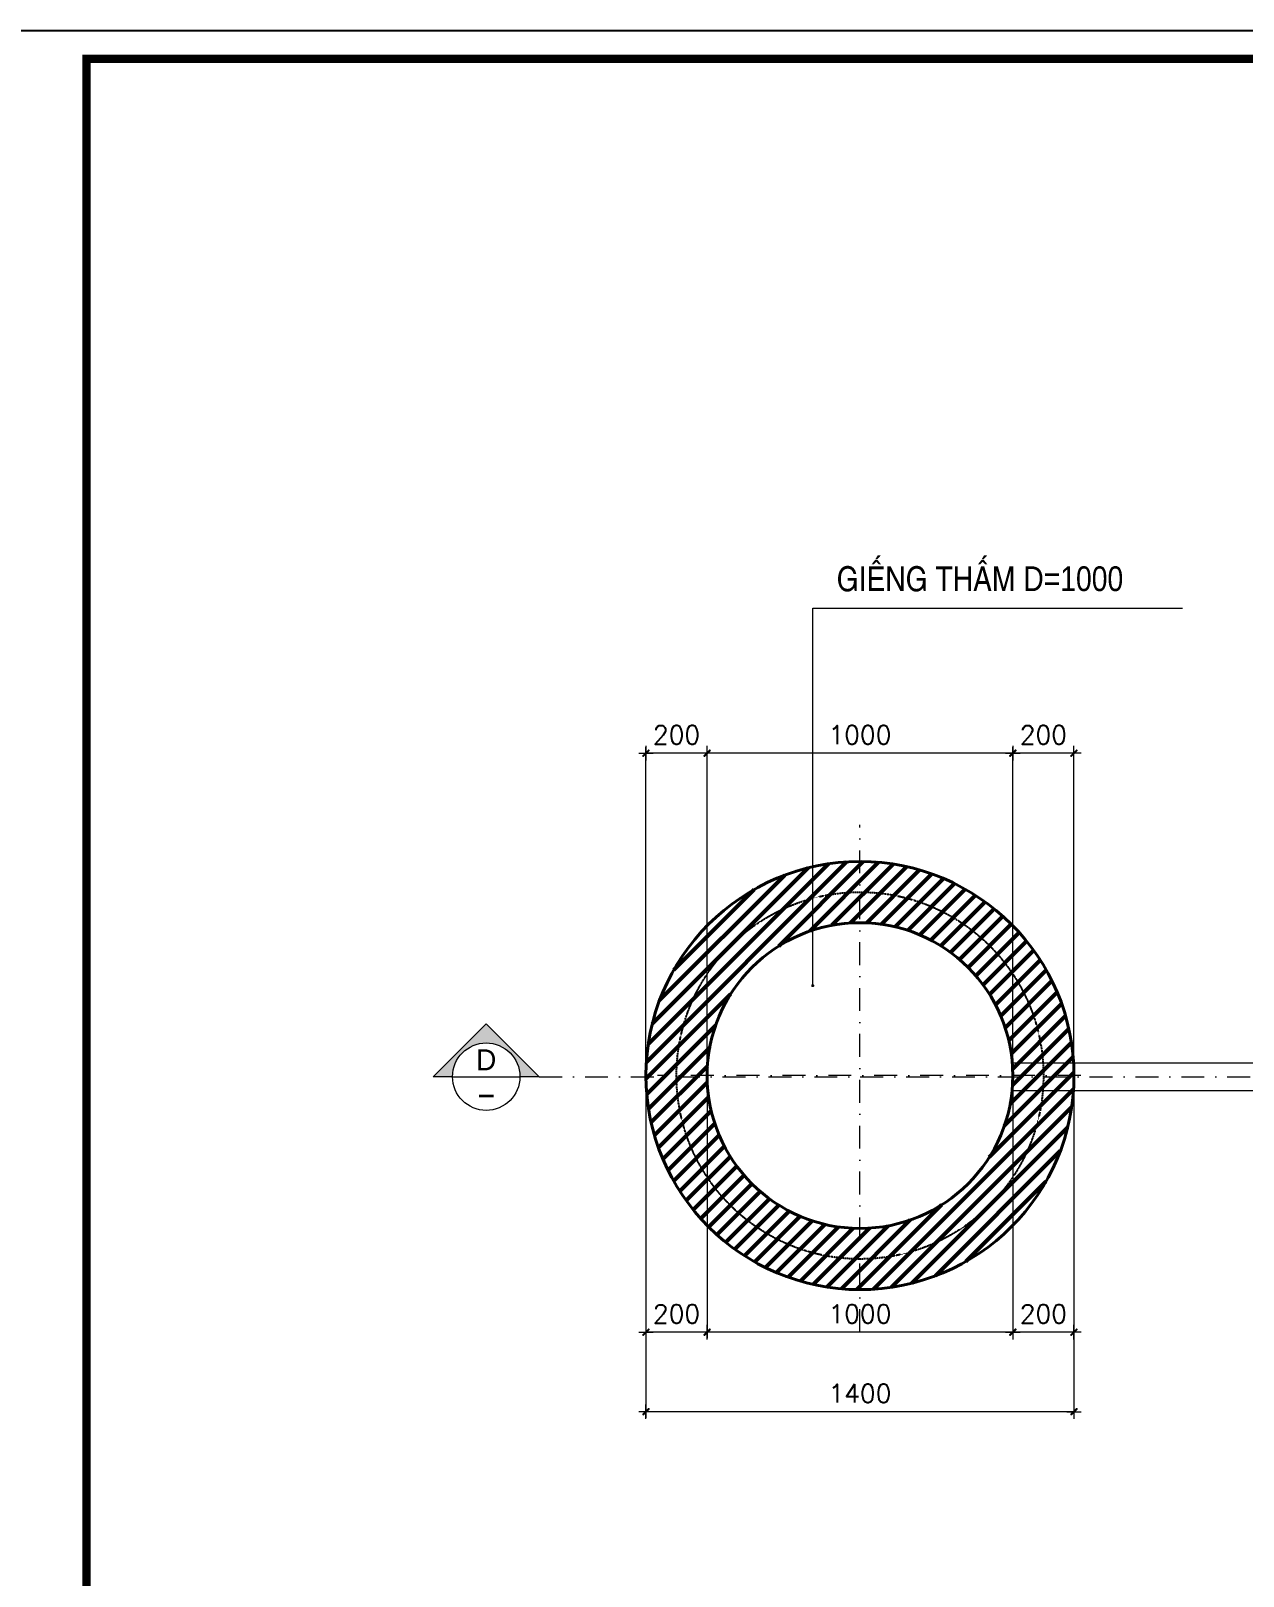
# Model space of a CAD drawing. Header units: millimetres. Extents: x 615730 to 2792744, y 139412 to 597571.
# Drawn here: x 1343579 to 1351510, y 265431 to 275537 of the extents above; entities that cross this region are included whole.
import ezdxf
from ezdxf.enums import TextEntityAlignment as Align

# ---------------------------------------------------------------- set-up
doc = ezdxf.new("R2010")
doc.units = ezdxf.units.MM
doc.header["$MEASUREMENT"] = 0
doc.header["$PDMODE"] = 34
doc.linetypes.add('DASHDOT', pattern=[1, 0.5, -0.25, 0, -0.25])
doc.linetypes.add('DASHED2', pattern=[0.375, 0.25, -0.125])
doc.layers.get('0').update_dxf_attribs({"lineweight": 5})
for name, color, linetype, lineweight in [('B', 4, 'Continuous', 18), ('DIM', 7, 'Continuous', 50), ('HATCH', 42, 'Continuous', 5), ('KT', 148, 'Continuous', 18), ('NETNGOAITUONG', 1, 'Continuous', 40), ('thay', 7, 'Continuous', 15), ('TIM TRUC', 149, 'DASHDOT', 9)]:
    doc.layers.add(name, color=color, linetype=linetype, lineweight=lineweight)
for name, color, linetype in [('GHICHU', 40, 'Continuous'), ('MB', 7, 'Continuous'), ('NET2', 5, 'Continuous'), ('TEXT', 2, 'Continuous')]:
    doc.layers.add(name, color=color, linetype=linetype)
doc.styles.add('AVO', font='', dxfattribs={"height": 200})
doc.styles.add('DIM', font='txt.shx', dxfattribs={"height": 120})
doc.styles.add('Ghi chu', font='')
doc.styles.get('AVO').set_extended_font_data('VNI-Helve-Condense')
doc.styles.get('Ghi chu').set_extended_font_data('.VnAvantH')
doc.dimstyles.new('Copy of vu linh50', dxfattribs={"dimscale": 0, "dimtxt": 180, "dimasz": 0.3, "dimexe": 40, "dimexo": 40, "dimgap": 60, "dimtad": 1, "dimdec": 0, "dimlfac": 0.5, "dimtxsty": 'DIM', "dimblk": 'TICK', "dimcen": 250, "dimdle": 40, "dimclrd": 250, "dimclre": 250, "dimclrt": 2, "dimadec": 0, "dimazin": 0, "dimtfac": 1, "dimtdec": 0, "dimtix": 1, "dimtmove": 2, "dimatfit": 3, "dimldrblk": 'DOT', "dimfxl": 1, "dimlwd": -1, "dimlwe": -1, "dimarcsym": 0})
doc.dimstyles.new('vu linh', dxfattribs={"dimscale": 0, "dimtxt": 140, "dimasz": 30, "dimexe": 40, "dimexo": 40, "dimgap": 60, "dimtad": 1, "dimdec": 0, "dimtxsty": 'DIM', "dimblk": 'TICK', "dimcen": 250, "dimdle": 40, "dimclrd": 250, "dimclre": 250, "dimclrt": 2, "dimadec": 0, "dimazin": 0, "dimtfac": 1, "dimtdec": 0, "dimtix": 1, "dimtmove": 2, "dimatfit": 3, "dimldrblk": 'DOT', "dimfxl": 1, "dimlwd": -1, "dimlwe": -1, "dimarcsym": 0})

# ---------------------------------------------------------------- blocks, each defined once
blk = doc.blocks.new('*X632')
at = {"color": 0}
for p, q in [((55671.8, -66304.1), (56326.8, -65649.1)), ((55678.1, -66244.8), (56267.6, -65655.3)), ((55691.2, -66178.7), (56201.4, -65668.4)), ((56104.8, -65924.1), (56381.1, -65647.8)), ((56206.7, -65875.3), (56431.6, -65650.4)), ((56278.8, -65856.2), (56478.9, -65656.2)), ((56339.4, -65848.7), (56523.4, -65664.6)), ((56392.9, -65848.2), (56565.6, -65675.5)), ((56441.3, -65852.8), (56605.7, -65688.4)), ((55715.1, -66101.7), (56124.4, -65692.4)), ((55761.8, -66002), (56024.7, -65739.1)), ((56485.9, -65861.2), (56643.8, -65703.3)), ((56527.2, -65872.9), (56680.2, -65720)), ((56565.8, -65887.4), (56714.9, -65738.3)), ((56601.8, -65904.5), (56748, -65758.3)), ((56635.5, -65923.8), (56779.6, -65779.7)), ((56667.1, -65945.2), (56809.7, -65802.6)), ((56696.6, -65968.7), (56838.3, -65827)), ((56724.1, -65994.3), (56865.5, -65852.8)), ((56749.6, -66021.8), (56891.3, -65880.1)), ((56773.1, -66051.3), (56915.7, -65908.7)), ((56794.6, -66082.9), (56938.6, -65938.8)), ((56813.9, -66116.6), (56960.1, -65970.4)), ((56830.9, -66152.7), (56980, -66003.5)), ((56845.3, -66191.2), (56998.3, -66038.2)), ((55670.5, -66358.4), (55946.9, -66082.1)), ((56857, -66232.6), (57015, -66074.6)), ((56865.5, -66277.2), (57029.9, -66112.8)), ((55673.1, -66408.8), (55898.1, -66183.9)), ((56869.5, -66379.2), (57053.6, -66195.1)), ((56870, -66325.7), (57042.8, -66152.9)), ((56861.9, -66439.8), (57062.1, -66239.7)), ((55678.9, -66456.1), (55878.9, -66256.1)), ((56842.7, -66512.1), (57067.8, -66287)), ((55687.4, -66500.7), (55871.4, -66316.6)), ((56793.4, -66614.4), (57070.4, -66337.4)), ((55698.2, -66542.9), (55871, -66370.1)), ((56414.5, -67046.3), (57069.1, -66391.8)), ((55711.2, -66582.9), (55875.5, -66418.6)), ((55726.1, -66621.1), (55884, -66463.2)), ((56473.8, -67040), (57062.8, -66451.1)), ((55742.7, -66657.5), (55895.7, -66504.5)), ((55761.1, -66692.2), (55910.2, -66543)), ((56540, -67026.9), (57049.6, -66517.3)), ((55781, -66725.3), (55927.2, -66579.1)), ((56617.1, -67002.8), (57025.6, -66594.4)), ((55802.5, -66756.8), (55946.5, -66612.8)), ((55825.4, -66786.9), (55968, -66644.4)), ((55849.8, -66815.6), (55991.5, -66673.9)), ((55875.6, -66842.8), (56017, -66701.4)), ((56717.1, -66955.9), (56978.6, -66694.4)), ((55902.8, -66868.6), (56044.5, -66726.9)), ((55931.5, -66893), (56074.1, -66750.4)), ((55961.6, -66915.9), (56105.6, -66771.8)), ((55993.2, -66937.3), (56139.4, -66791.1)), ((56360.2, -67047.6), (56637.1, -66770.7)), ((56026.3, -66957.3), (56175.4, -66808.1)), ((56061, -66975.6), (56214, -66822.6)), ((56097.4, -66992.2), (56255.3, -66834.3)), ((56135.5, -67007.1), (56299.9, -66842.7)), ((56175.6, -67020.1), (56348.4, -66847.2)), ((56217.8, -67030.9), (56402, -66846.7)), ((56262.4, -67039.3), (56462.6, -66839.2)), ((56309.7, -67045.1), (56534.8, -66819.9))]:
    blk.add_line(p, q, dxfattribs=at)
blk = doc.blocks.new('TICK')
at = {"layer": 'B', "ltscale": 3000}
h = blk.add_hatch(color=256, dxfattribs=at)
edge = h.paths.add_edge_path()
edge.add_line((-68.75, -79.36), (-79.36, -68.75))
edge.add_arc((-68.75, -58.15), 15, 135, 225, ccw=False)
edge.add_line((-79.36, -47.54), (47.54, 79.36))
edge.add_arc((58.15, 68.75), 15, 45, 135, ccw=False)
edge.add_line((68.75, 79.36), (79.36, 68.75))
edge.add_arc((68.75, 58.15), 15, -45, 45, ccw=False)
edge.add_line((79.36, 47.54), (-47.54, -79.36))
edge.add_arc((-58.15, -68.75), 15, 225, 315, ccw=False)
for p, q in [((0, 158.16), (0, -158.16)), ((-158.16, 0), (158.16, 0))]:
    blk.add_line(p, q, dxfattribs=at)
blk = doc.blocks.new('*D2361')
at = {"layer": 'DEFPOINTS', "color": 0, "ltscale": 10, "transparency": 16777216}
for p in [(1350003, 268705), (1350403, 268705), (1350003, 267026)]:
    blk.add_point(p, dxfattribs=at)
at = {"layer": 'KT', "color": 250, "ltscale": 10, "transparency": 16777216}
for p, q in [((1350003, 268665), (1350003, 266986)), ((1350403, 268665), (1350403, 266986)), ((1350003, 267026), (1350003, 267026)), ((1350403, 267026), (1350003, 267026)), ((1350403, 267026), (1350404, 267026))]:
    blk.add_line(p, q, dxfattribs=at)
at = {"layer": 'KT', "color": 250, "ltscale": 10, "transparency": 16777216, "xscale": 0.3, "yscale": 0.3, "zscale": 0.3}
blk.add_blockref('TICK', (1350003, 267026), dxfattribs=at)
at = {"layer": 'KT', "color": 250, "ltscale": 10, "transparency": 16777216, "xscale": 0.3, "yscale": 0.3, "zscale": 0.3, "rotation": 180}
blk.add_blockref('TICK', (1350403, 267026), dxfattribs=at)
at = {"layer": 'KT', "color": 2, "ltscale": 10, "transparency": 16777216, "insert": (1350203, 267146), "char_height": 120, "attachment_point": 5, "style": 'DIM'}
blk.add_mtext('200', dxfattribs=at)
blk = doc.blocks.new('_DOT')
at = {"color": 0, "linetype": 'ByBlock'}
blk.add_line((-0.5, 0), (-1, 0), dxfattribs=at)
at = {"color": 0, "linetype": 'ByBlock', "const_width": 0.5}
blk.add_lwpolyline([(-0.25, 0, 1), (0.25, 0, 1)], format="xyb", close=True, dxfattribs=at)
blk = doc.blocks.new('*D2362')
at = {"layer": 'DEFPOINTS', "color": 0, "ltscale": 10, "transparency": 16777216}
for p in [(1348003, 268705), (1350003, 268705), (1348003, 267026)]:
    blk.add_point(p, dxfattribs=at)
at = {"layer": 'KT', "color": 250, "ltscale": 10, "transparency": 16777216}
for p, q in [((1348003, 268665), (1348003, 266986)), ((1350003, 268665), (1350003, 266986)), ((1350003, 267026), (1348003, 267026))]:
    blk.add_line(p, q, dxfattribs=at)
at = {"layer": 'KT', "color": 250, "ltscale": 10, "transparency": 16777216, "xscale": 0.3, "yscale": 0.3, "zscale": 0.3, "rotation": 180}
blk.add_blockref('TICK', (1348003, 267026), dxfattribs=at)
at = {"layer": 'KT', "color": 250, "ltscale": 10, "transparency": 16777216, "xscale": 0.3, "yscale": 0.3, "zscale": 0.3}
blk.add_blockref('TICK', (1350003, 267026), dxfattribs=at)
at = {"layer": 'KT', "color": 2, "ltscale": 10, "transparency": 16777216, "insert": (1349003, 267146), "char_height": 120, "attachment_point": 5, "style": 'DIM'}
blk.add_mtext('1000', dxfattribs=at)
blk = doc.blocks.new('*D2363')
at = {"layer": 'DEFPOINTS', "color": 0, "ltscale": 10, "transparency": 16777216}
for p in [(1347603, 268683), (1348003, 268705), (1347603, 267026)]:
    blk.add_point(p, dxfattribs=at)
at = {"layer": 'KT', "color": 250, "ltscale": 10, "transparency": 16777216}
for p, q in [((1347603, 268643), (1347603, 266986)), ((1348003, 268665), (1348003, 266986)), ((1347603, 267026), (1347603, 267026)), ((1348003, 267026), (1347603, 267026)), ((1348003, 267026), (1348004, 267026))]:
    blk.add_line(p, q, dxfattribs=at)
at = {"layer": 'KT', "color": 250, "ltscale": 10, "transparency": 16777216, "xscale": 0.3, "yscale": 0.3, "zscale": 0.3}
blk.add_blockref('TICK', (1347603, 267026), dxfattribs=at)
at = {"layer": 'KT', "color": 250, "ltscale": 10, "transparency": 16777216, "xscale": 0.3, "yscale": 0.3, "zscale": 0.3, "rotation": 180}
blk.add_blockref('TICK', (1348003, 267026), dxfattribs=at)
at = {"layer": 'KT', "color": 2, "ltscale": 10, "transparency": 16777216, "insert": (1347803, 267146), "char_height": 120, "attachment_point": 5, "style": 'DIM'}
blk.add_mtext('200', dxfattribs=at)
blk = doc.blocks.new('*D2365')
at = {"layer": 'DEFPOINTS', "color": 0, "ltscale": 10, "transparency": 16777216}
for p in [(1347603, 267320), (1350403, 267071), (1347603, 266506)]:
    blk.add_point(p, dxfattribs=at)
at = {"layer": 'KT', "color": 250, "ltscale": 10, "transparency": 16777216}
for p, q in [((1347603, 267280), (1347603, 266466)), ((1350403, 267031), (1350403, 266466)), ((1350403, 266506), (1347603, 266506))]:
    blk.add_line(p, q, dxfattribs=at)
at = {"layer": 'KT', "color": 250, "ltscale": 10, "transparency": 16777216, "xscale": 0.3, "yscale": 0.3, "zscale": 0.3, "rotation": 180}
blk.add_blockref('TICK', (1347603, 266506), dxfattribs=at)
at = {"layer": 'KT', "color": 250, "ltscale": 10, "transparency": 16777216, "xscale": 0.3, "yscale": 0.3, "zscale": 0.3}
blk.add_blockref('TICK', (1350403, 266506), dxfattribs=at)
at = {"layer": 'KT', "color": 2, "ltscale": 10, "transparency": 16777216, "insert": (1349003, 266626), "char_height": 120, "attachment_point": 5, "style": 'DIM'}
blk.add_mtext('1400', dxfattribs=at)
blk = doc.blocks.new('*D2366')
at = {"layer": 'DEFPOINTS', "color": 0, "ltscale": 10, "transparency": 16777216}
for p in [(1350003, 270813), (1350003, 268705), (1350403, 268705)]:
    blk.add_point(p, dxfattribs=at)
at = {"layer": 'KT', "color": 250, "ltscale": 10, "transparency": 16777216}
for p, q in [((1350003, 268745), (1350003, 270853)), ((1350403, 268745), (1350403, 270853)), ((1350003, 270813), (1350003, 270813)), ((1350403, 270813), (1350003, 270813)), ((1350403, 270813), (1350404, 270813))]:
    blk.add_line(p, q, dxfattribs=at)
at = {"layer": 'KT', "color": 250, "ltscale": 10, "transparency": 16777216, "xscale": 0.3, "yscale": 0.3, "zscale": 0.3}
blk.add_blockref('TICK', (1350003, 270813), dxfattribs=at)
at = {"layer": 'KT', "color": 250, "ltscale": 10, "transparency": 16777216, "xscale": 0.3, "yscale": 0.3, "zscale": 0.3, "rotation": 180}
blk.add_blockref('TICK', (1350403, 270813), dxfattribs=at)
at = {"layer": 'KT', "color": 2, "ltscale": 10, "transparency": 16777216, "insert": (1350203, 270933), "char_height": 120, "attachment_point": 5, "style": 'DIM'}
blk.add_mtext('200', dxfattribs=at)
blk = doc.blocks.new('*D2367')
at = {"layer": 'DEFPOINTS', "color": 0, "ltscale": 10, "transparency": 16777216}
for p in [(1348003, 270813), (1348003, 268705), (1350003, 268705)]:
    blk.add_point(p, dxfattribs=at)
at = {"layer": 'KT', "color": 250, "ltscale": 10, "transparency": 16777216}
for p, q in [((1348003, 268745), (1348003, 270853)), ((1350003, 268745), (1350003, 270853)), ((1350003, 270813), (1348003, 270813))]:
    blk.add_line(p, q, dxfattribs=at)
at = {"layer": 'KT', "color": 250, "ltscale": 10, "transparency": 16777216, "xscale": 0.3, "yscale": 0.3, "zscale": 0.3, "rotation": 180}
blk.add_blockref('TICK', (1348003, 270813), dxfattribs=at)
at = {"layer": 'KT', "color": 250, "ltscale": 10, "transparency": 16777216, "xscale": 0.3, "yscale": 0.3, "zscale": 0.3}
blk.add_blockref('TICK', (1350003, 270813), dxfattribs=at)
at = {"layer": 'KT', "color": 2, "ltscale": 10, "transparency": 16777216, "insert": (1349003, 270933), "char_height": 120, "attachment_point": 5, "style": 'DIM'}
blk.add_mtext('1000', dxfattribs=at)
blk = doc.blocks.new('*D2368')
at = {"layer": 'DEFPOINTS', "color": 0, "ltscale": 10, "transparency": 16777216}
for p in [(1347603, 270813), (1347603, 268705), (1348003, 268705)]:
    blk.add_point(p, dxfattribs=at)
at = {"layer": 'KT', "color": 250, "ltscale": 10, "transparency": 16777216}
for p, q in [((1347603, 268745), (1347603, 270853)), ((1348003, 268745), (1348003, 270853)), ((1347603, 270813), (1347603, 270813)), ((1348003, 270813), (1347603, 270813)), ((1348003, 270813), (1348004, 270813))]:
    blk.add_line(p, q, dxfattribs=at)
at = {"layer": 'KT', "color": 250, "ltscale": 10, "transparency": 16777216, "xscale": 0.3, "yscale": 0.3, "zscale": 0.3}
blk.add_blockref('TICK', (1347603, 270813), dxfattribs=at)
at = {"layer": 'KT', "color": 250, "ltscale": 10, "transparency": 16777216, "xscale": 0.3, "yscale": 0.3, "zscale": 0.3, "rotation": 180}
blk.add_blockref('TICK', (1348003, 270813), dxfattribs=at)
at = {"layer": 'KT', "color": 2, "ltscale": 10, "transparency": 16777216, "insert": (1347803, 270933), "char_height": 120, "attachment_point": 5, "style": 'DIM'}
blk.add_mtext('200', dxfattribs=at)
blk = doc.blocks.new('Vet cat ngang')
at = {"layer": 'HATCH'}
blk.add_hatch(color=256, dxfattribs=at).paths.add_polyline_path([(0, 707), (-707, 0), (-450, 0, -1), (450, 0), (707, 0)])
blk.add_line((-450, 0), (450, 0))
blk.add_circle((0, 0), 450)
for p, q in [((-707, 0), (0, 707)), ((707, 0), (0, 707)), ((-450, 0), (-707, 0)), ((707, 0), (450, 0))]:
    blk.add_line(p, q, dxfattribs=at)
at = {"layer": 'TEXT', "style": 'Ghi chu'}
blk.add_attdef('A', text='', height=300, dxfattribs=at).set_placement((0, 50), align=Align.CENTER)
at = {"layer": 'TEXT', "style": 'DIM', "width": 0.75}
blk.add_attdef('KT-00', text='', height=200, dxfattribs=at).set_placement((0, -75), align=Align.TOP_CENTER)

msp = doc.modelspace()

# ---------------------------------------------------------------- linework, layer by layer
at = {"layer": 'KT', "ltscale": 10}
for p, q in [((1349999.8, 268786.7), (1353824.6, 268786.7)), ((1349998.4, 268606.7), (1353824.6, 268606.7))]:
    msp.add_line(p, q, dxfattribs=at)
at = {"layer": 'MB', "color": 1, "linetype": 'DASHED2'}
msp.add_circle((1349003.2, 268704.5), 1200, dxfattribs=at)
at = {"layer": 'NET2', "ltscale": 10}
msp.add_lwpolyline([(1343242.3, 275537.1), (1343242.3, 255273.1), (1371901.4, 255273.1), (1371901.4, 275537.1)], close=True, dxfattribs=at)
at = {"layer": 'NETNGOAITUONG'}
for radius in [1400, 1000]:
    msp.add_circle((1349003.2, 268704.5), radius, dxfattribs=at)
at = {"layer": 'thay', "lineweight": -2, "ltscale": 10, "const_width": 54.6}
msp.add_lwpolyline([(1371679.3, 275355), (1343943.6, 275355), (1343943.6, 255455.2), (1371679.3, 255455.2)], close=True, dxfattribs=at)
at = {"layer": 'TIM TRUC', "ltscale": 300}
for p, q in [((1349003.2, 267026.2), (1349003.2, 270344.1)), ((1350447, 268704.5), (1347678.2, 268704.5))]:
    msp.add_line(p, q, dxfattribs=at)
at = {"layer": 'TIM TRUC', "color": 5, "ltscale": 300}
msp.add_lwpolyline([(1346904.4, 268697.2), (1361528.7, 268697.2)], dxfattribs=at)

# ---------------------------------------------------------------- block references
at = {"layer": 'DIM', "ltscale": 2, "xscale": 2, "yscale": 2, "zscale": 2}
msp.add_blockref('*X632', (1236262.1, 401400), dxfattribs=at)
at = {"layer": 'thay'}
ref = msp.add_blockref('Vet cat ngang', (1346557.9, 268697.2), dxfattribs=dict(at, xscale=0.4899999999906868, yscale=0.4899999999906868, zscale=0.4899999999906868))
ref.add_attrib('KT-00', '-', dxfattribs={"layer": 'TEXT', "height": 147, "style": 'Ghi chu', "width": 2}).set_placement((1346557.9, 268661), align=Align.TOP_CENTER)
ref.add_attrib('A', 'D', dxfattribs={"layer": 'TEXT', "height": 137.2, "style": 'Ghi chu'}).set_placement((1346557.9, 268738.8), align=Align.CENTER)

# ---------------------------------------------------------------- texts
at = {"layer": 'GHICHU', "insert": (1348850.7, 271869), "char_height": 161.7, "width": 4320.085, "attachment_point": 7, "style": 'AVO'}
msp.add_mtext('{\\C3;GIEÁNG THAÁM D=1000}', dxfattribs=at)

# ---------------------------------------------------------------- dimensions: what is measured, and where the dimension line sits
at = {"layer": 'KT', "ltscale": 10}
for base, p1, p2, picture, middle in [((1347603.2, 270813.4), (1348003.2, 268704.5), (1347603.2, 268704.5), '*D2368', (1347803.2, 270933.4)), ((1348003.2, 270813.4), (1350003.2, 268704.5), (1348003.2, 268704.5), '*D2367', (1349003.2, 270933.4)), ((1350003.2, 270813.4), (1350403.2, 268704.5), (1350003.2, 268704.5), '*D2366', (1350203.2, 270933.4)), ((1347603.2, 267026.2), (1348003.2, 268704.5), (1347603.2, 268683.2), '*D2363', (1347803.2, 267146.2)), ((1348003.2, 267026.2), (1350003.2, 268704.5), (1348003.2, 268704.5), '*D2362', (1349003.2, 267146.2)), ((1350003.2, 267026.2), (1350403.2, 268704.5), (1350003.2, 268704.5), '*D2361', (1350203.2, 267146.2)), ((1347603.2, 266505.7), (1350403.2, 267071.2), (1347603.2, 267320.4), '*D2365', (1349003.2, 266625.7))]:
    dim = msp.add_linear_dim(base=base, p1=p1, p2=p2, dimstyle='Copy of vu linh50', override={"dimscale": 1}, dxfattribs=at)
    dim.commit()
    dim.dimension.update_dxf_attribs({"geometry": picture, "text_midpoint": middle})

# ---------------------------------------------------------------- leaders
msp.add_leader([(1348694.1, 269292.7), (1348694.1, 271761.1), (1351113, 271761.1)], dimstyle='vu linh', override={"dimscale": 1, "dimasz": 20, "dimtad": 0}, dxfattribs=at)

doc.saveas('drawing.dxf')
